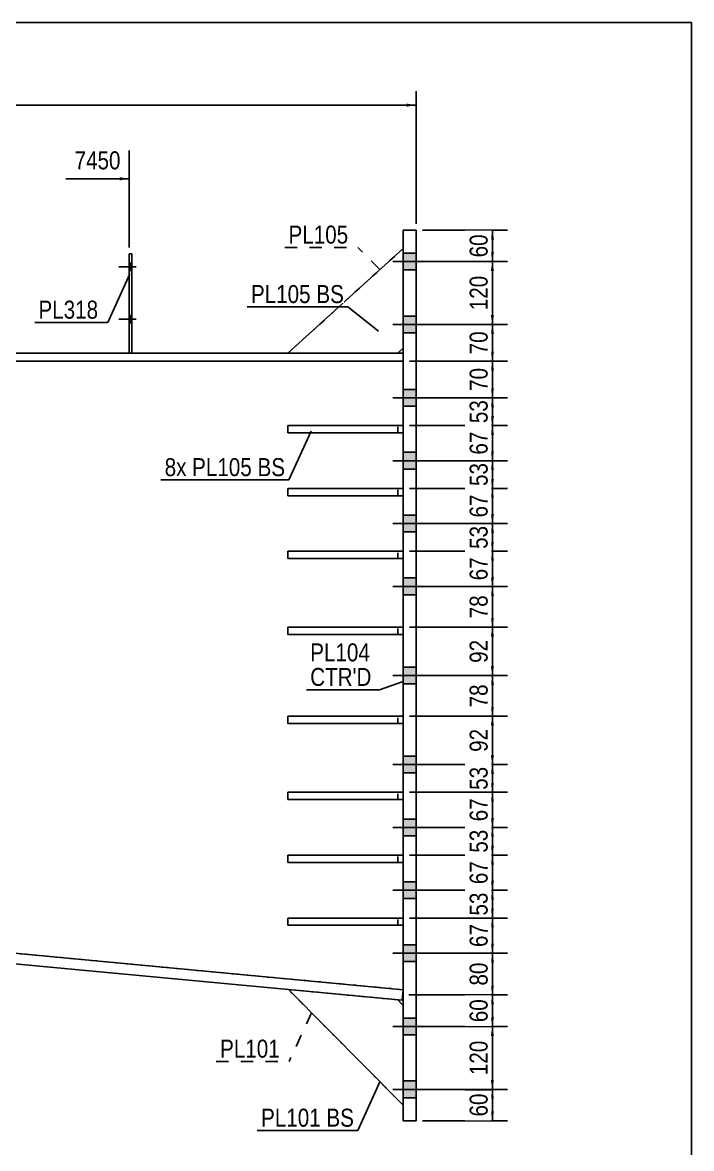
# Model space of a CAD drawing. Header units: millimetres. Extents: x -290 to 123, y -156 to 131.
# Drawn here: x 16.1 to 122.5, y -48.3 to 130.8 of the extents above; entities that cross this region are included whole.
import ezdxf

# ---------------------------------------------------------------- set-up
doc = ezdxf.new("R2010")
doc.units = ezdxf.units.MM
doc.linetypes.add('DXK_LINE_DOT1', pattern=[1.8814, 0.9407, -0.9407])
doc.linetypes.add('DXK_LINE_DOT2', pattern=[3.9198, 1.9599, -1.9599])
doc.styles.add('Arial Narrow', font='ARIALN.TTF', dxfattribs={"height": 0.2})

# ---------------------------------------------------------------- blocks, each defined once
blk = doc.blocks.new('Unknown-622979748-1210')
at = {"color": 5, "linetype": 'Continuous'}
for p, q in [((122.53, 130.82), (-287.47, 130.82)), ((122.53, -156.18), (122.53, 130.82))]:
    blk.add_line(p, q, dxfattribs=at)
blk = doc.blocks.new('Part-622979748-1729 - 1449')
at = {"color": 2, "linetype": 'Continuous'}
for p, q in [((-55.99, -6.81), (-55.84, -5.15)), ((-55.84, -5.15), (0.66, -10.46)), ((0.66, -12.14), (-55.99, -6.81)), ((0.76, -15.9), (76.64, -23.04)), ((76.48, -24.7), (0.76, -17.58)), ((76.64, -23.04), (76.48, -24.7))]:
    blk.add_line(p, q, dxfattribs=at)
blk = doc.blocks.new('Part-622979748-1527 - 1449')
at = {"color": 2, "linetype": 'Continuous'}
for p, q in [((58.3, 65.54), (58.3, 66.71)), ((76.64, 66.71), (58.3, 66.71)), ((76.64, 65.54), (58.3, 65.54))]:
    blk.add_line(p, q, dxfattribs=at)
at = {"color": 7, "linetype": 'DXK_LINE_DOT1'}
for p, q in [((75.8, 65.54), (75.8, 66.71)), ((76.64, 66.71), (76.64, 65.54))]:
    blk.add_line(p, q, dxfattribs=at)
blk = doc.blocks.new('Part-622979748-1549 - 1449')
at = {"color": 7, "linetype": 'DXK_LINE_DOT1'}
for p, q in [((76.64, 66.71), (58.3, 66.71)), ((58.3, 66.71), (58.3, 65.54)), ((58.3, 65.54), (76.64, 65.54))]:
    blk.add_line(p, q, dxfattribs=at)
blk = doc.blocks.new('Part-622979748-1854 - 1449')
at = {"color": 7, "linetype": 'DXK_LINE_DOT1'}
for p, q in [((76.64, -41.38), (58.38, -23)), ((58.38, -23), (75.81, -24.64)), ((75.81, -24.64), (76.64, -25.55)), ((76.64, -25.55), (76.64, -41.38))]:
    blk.add_line(p, q, dxfattribs=at)
blk = doc.blocks.new('Part-622979748-1483 - 1449')
at = {"color": 2, "linetype": 'Continuous'}
for p, q in [((76.64, 94.87), (58.3, 78.21)), ((75.8, 78.21), (76.64, 79.04))]:
    blk.add_line(p, q, dxfattribs=at)
at = {"color": 7, "linetype": 'DXK_LINE_DOT1'}
for p, q in [((76.64, 79.04), (76.64, 94.87)), ((58.3, 78.21), (75.8, 78.21))]:
    blk.add_line(p, q, dxfattribs=at)
blk = doc.blocks.new('Part-622979748-1505 - 1449')
at = {"color": 7, "linetype": 'DXK_LINE_DOT1'}
for p, q in [((76.64, 94.87), (58.3, 78.21)), ((75.8, 78.21), (76.64, 79.04))]:
    blk.add_line(p, q, dxfattribs=at)
blk = doc.blocks.new('Part-622979748-1554 - 1449')
at = {"color": 2, "linetype": 'Continuous'}
for p, q in [((58.3, 55.54), (58.3, 56.71)), ((76.64, 56.71), (58.3, 56.71)), ((76.64, 55.54), (58.3, 55.54))]:
    blk.add_line(p, q, dxfattribs=at)
at = {"color": 7, "linetype": 'DXK_LINE_DOT1'}
for p, q in [((75.8, 55.54), (75.8, 56.71)), ((76.64, 56.71), (76.64, 55.54))]:
    blk.add_line(p, q, dxfattribs=at)
blk = doc.blocks.new('Part-622979748-1559 - 1449')
at = {"color": 7, "linetype": 'DXK_LINE_DOT1'}
for p, q in [((76.64, 56.71), (58.3, 56.71)), ((58.3, 56.71), (58.3, 55.54)), ((58.3, 55.54), (76.64, 55.54))]:
    blk.add_line(p, q, dxfattribs=at)
blk = doc.blocks.new('Part-622979748-1564 - 1449')
at = {"color": 2, "linetype": 'Continuous'}
for p, q in [((58.3, 45.54), (58.3, 46.71)), ((76.64, 46.71), (58.3, 46.71)), ((76.64, 45.54), (58.3, 45.54))]:
    blk.add_line(p, q, dxfattribs=at)
at = {"color": 7, "linetype": 'DXK_LINE_DOT1'}
for p, q in [((75.8, 45.54), (75.8, 46.71)), ((76.64, 46.71), (76.64, 45.54))]:
    blk.add_line(p, q, dxfattribs=at)
blk = doc.blocks.new('Part-622979748-1569 - 1449')
at = {"color": 7, "linetype": 'DXK_LINE_DOT1'}
for p, q in [((76.64, 46.71), (58.3, 46.71)), ((58.3, 46.71), (58.3, 45.54)), ((58.3, 45.54), (76.64, 45.54))]:
    blk.add_line(p, q, dxfattribs=at)
blk = doc.blocks.new('Part-622979748-1965 - 1449')
at = {"color": 2, "linetype": 'Continuous'}
blk.add_line((-30.84, 76.96), (-30.84, -7.5), dxfattribs=at)
at = {"color": 7, "linetype": 'DXK_LINE_DOT1'}
for p, q in [((-30.84, 76.96), (0.66, 76.96)), ((0.76, 76.96), (76.64, 76.96)), ((76.64, 76.96), (76.64, 66.71)), ((76.64, 65.54), (76.64, 56.71)), ((76.64, 55.54), (76.64, 46.71)), ((76.64, 45.54), (76.64, 34.62)), ((76.64, 33.46), (76.64, 20.46)), ((76.64, 19.29), (76.64, 8.37)), ((76.64, 7.21), (76.64, -1.63)), ((76.64, -2.79), (76.64, -11.63)), ((-30.84, -7.5), (0.66, -10.46)), ((76.64, -12.79), (76.64, -23.04)), ((0.76, -15.9), (76.64, -23.04))]:
    blk.add_line(p, q, dxfattribs=at)
blk = doc.blocks.new('Part-622979748-1574 - 1449')
at = {"color": 2, "linetype": 'Continuous'}
for p, q in [((58.3, 33.46), (58.3, 34.62)), ((76.64, 34.62), (58.3, 34.62)), ((76.64, 33.46), (58.3, 33.46))]:
    blk.add_line(p, q, dxfattribs=at)
at = {"color": 7, "linetype": 'DXK_LINE_DOT1'}
for p, q in [((75.8, 33.46), (75.8, 34.62)), ((76.64, 34.62), (76.64, 33.46))]:
    blk.add_line(p, q, dxfattribs=at)
blk = doc.blocks.new('Part-622979748-1579 - 1449')
at = {"color": 7, "linetype": 'DXK_LINE_DOT1'}
for p, q in [((76.64, 34.62), (58.3, 34.62)), ((58.3, 34.62), (58.3, 33.46)), ((58.3, 33.46), (76.64, 33.46))]:
    blk.add_line(p, q, dxfattribs=at)
blk = doc.blocks.new('Part-622979748-1584 - 1449')
at = {"color": 2, "linetype": 'Continuous'}
for p, q in [((58.3, 19.29), (58.3, 20.46)), ((76.64, 20.46), (58.3, 20.46)), ((76.64, 19.29), (58.3, 19.29))]:
    blk.add_line(p, q, dxfattribs=at)
at = {"color": 7, "linetype": 'DXK_LINE_DOT1'}
for p, q in [((75.8, 19.29), (75.8, 20.46)), ((76.64, 20.46), (76.64, 19.29))]:
    blk.add_line(p, q, dxfattribs=at)
blk = doc.blocks.new('Part-622979748-1589 - 1449')
at = {"color": 7, "linetype": 'DXK_LINE_DOT1'}
for p, q in [((76.64, 20.46), (58.3, 20.46)), ((58.3, 20.46), (58.3, 19.29)), ((58.3, 19.29), (76.64, 19.29))]:
    blk.add_line(p, q, dxfattribs=at)
blk = doc.blocks.new('Part-622979748-1594 - 1449')
at = {"color": 2, "linetype": 'Continuous'}
for p, q in [((58.3, 7.21), (58.3, 8.37)), ((76.64, 8.37), (58.3, 8.37)), ((76.64, 7.21), (58.3, 7.21))]:
    blk.add_line(p, q, dxfattribs=at)
at = {"color": 7, "linetype": 'DXK_LINE_DOT1'}
for p, q in [((75.8, 7.21), (75.8, 8.37)), ((76.64, 8.37), (76.64, 7.21))]:
    blk.add_line(p, q, dxfattribs=at)
blk = doc.blocks.new('Part-622979748-1599 - 1449')
at = {"color": 7, "linetype": 'DXK_LINE_DOT1'}
for p, q in [((76.64, 8.37), (58.3, 8.37)), ((58.3, 8.37), (58.3, 7.21)), ((58.3, 7.21), (76.64, 7.21))]:
    blk.add_line(p, q, dxfattribs=at)
blk = doc.blocks.new('Part-622979748-1604 - 1449')
at = {"color": 2, "linetype": 'Continuous'}
for p, q in [((58.3, -2.79), (58.3, -1.63)), ((76.64, -1.63), (58.3, -1.63)), ((76.64, -2.79), (58.3, -2.79))]:
    blk.add_line(p, q, dxfattribs=at)
at = {"color": 7, "linetype": 'DXK_LINE_DOT1'}
for p, q in [((75.8, -2.79), (75.8, -1.63)), ((76.64, -2.79), (76.64, -1.63))]:
    blk.add_line(p, q, dxfattribs=at)
blk = doc.blocks.new('Part-622979748-1609 - 1449')
at = {"color": 7, "linetype": 'DXK_LINE_DOT1'}
for p, q in [((76.64, -1.63), (58.3, -1.63)), ((58.3, -1.63), (58.3, -2.79)), ((58.3, -2.79), (76.64, -2.79))]:
    blk.add_line(p, q, dxfattribs=at)
blk = doc.blocks.new('Part-622979748-1619 - 1449')
at = {"color": 7, "linetype": 'DXK_LINE_DOT1'}
for p, q in [((76.64, -11.63), (58.3, -11.63)), ((58.3, -11.63), (58.3, -12.79)), ((75.8, -12.79), (75.8, -11.63)), ((76.64, -12.79), (76.64, -11.63)), ((58.3, -12.79), (76.64, -12.79))]:
    blk.add_line(p, q, dxfattribs=at)
blk = doc.blocks.new('Part-622979748-1624 - 1449')
at = {"color": 2, "linetype": 'Continuous'}
for p, q in [((58.3, -12.79), (58.3, -11.63)), ((76.64, -11.63), (58.3, -11.63)), ((76.64, -12.79), (58.3, -12.79))]:
    blk.add_line(p, q, dxfattribs=at)
blk = doc.blocks.new('Bolt-622979748-1626 - 1449')
at = {"linetype": 'Continuous'}
for points in [[(33.47, 91.37), (33.47, 92.54), (33.05, 92.54), (33.05, 91.37)], [(33.47, 91.37), (33.47, 92.54), (33.05, 92.54), (33.05, 91.37)], [(33.47, 83.04), (33.47, 84.21), (33.05, 84.21), (33.05, 83.04)], [(33.47, 83.04), (33.47, 84.21), (33.05, 84.21), (33.05, 83.04)]]:
    blk.add_hatch(color=3, dxfattribs=at).paths.add_polyline_path(points)
at = {"color": 3, "linetype": 'Continuous'}
for p, q in [((34.14, 91.96), (31.39, 91.96)), ((34.14, 91.96), (31.39, 91.96)), ((33.47, 92.54), (33.05, 92.54)), ((33.47, 92.54), (33.05, 92.54)), ((33.47, 91.37), (33.05, 91.37)), ((33.47, 91.37), (33.05, 91.37)), ((33.47, 84.21), (33.05, 84.21)), ((33.47, 84.21), (33.05, 84.21)), ((34.14, 83.62), (31.39, 83.62)), ((34.14, 83.62), (31.39, 83.62)), ((33.47, 83.04), (33.05, 83.04)), ((33.47, 83.04), (33.05, 83.04))]:
    blk.add_line(p, q, dxfattribs=at)
blk = doc.blocks.new('Part-622979748-1670 - 1449')
at = {"color": 2, "linetype": 'Continuous'}
for p, q in [((-55.84, 78.21), (-55.84, 76.96)), ((0.66, 78.21), (-55.84, 78.21)), ((76.64, 78.21), (0.76, 78.21)), ((-55.84, 76.96), (0.66, 76.96)), ((0.76, 76.96), (76.64, 76.96))]:
    blk.add_line(p, q, dxfattribs=at)
at = {"color": 7, "linetype": 'DXK_LINE_DOT1'}
blk.add_line((76.64, 76.96), (76.64, 78.21), dxfattribs=at)
blk = doc.blocks.new('Part-622979748-1685 - 1449')
at = {"color": 2, "linetype": 'Continuous'}
for p, q in [((33.47, 94.04), (33.05, 94.04)), ((33.05, 94.04), (33.05, 78.21)), ((33.47, 78.21), (33.47, 94.04))]:
    blk.add_line(p, q, dxfattribs=at)
at = {"color": 7, "linetype": 'DXK_LINE_DOT1'}
blk.add_line((33.05, 78.21), (33.47, 78.21), dxfattribs=at)
blk = doc.blocks.new('Bolt-622979748-1691 - 1449')
at = {"linetype": 'Continuous'}
for points in [[(76.64, 94.12), (76.64, 91.46), (78.72, 91.46), (78.72, 94.12)], [(76.64, 94.12), (76.64, 91.46), (78.72, 91.46), (78.72, 94.12)], [(76.64, 94.12), (76.64, 91.46), (78.72, 91.46), (78.72, 94.12)], [(76.64, 94.12), (76.64, 91.46), (78.72, 91.46), (78.72, 94.12)], [(76.64, 84.12), (76.64, 81.46), (78.72, 81.46), (78.72, 84.12)], [(76.64, 84.12), (76.64, 81.46), (78.72, 81.46), (78.72, 84.12)], [(76.64, 84.12), (76.64, 81.46), (78.72, 81.46), (78.72, 84.12)], [(76.64, 84.12), (76.64, 81.46), (78.72, 81.46), (78.72, 84.12)], [(76.64, 72.46), (76.64, 69.79), (78.72, 69.79), (78.72, 72.46)], [(76.64, 72.46), (76.64, 69.79), (78.72, 69.79), (78.72, 72.46)], [(76.64, 72.46), (76.64, 69.79), (78.72, 69.79), (78.72, 72.46)], [(76.64, 72.46), (76.64, 69.79), (78.72, 69.79), (78.72, 72.46)], [(76.64, 62.46), (76.64, 59.79), (78.72, 59.79), (78.72, 62.46)], [(76.64, 62.46), (76.64, 59.79), (78.72, 59.79), (78.72, 62.46)], [(76.64, 62.46), (76.64, 59.79), (78.72, 59.79), (78.72, 62.46)], [(76.64, 62.46), (76.64, 59.79), (78.72, 59.79), (78.72, 62.46)], [(76.64, 52.46), (76.64, 49.79), (78.72, 49.79), (78.72, 52.46)], [(76.64, 52.46), (76.64, 49.79), (78.72, 49.79), (78.72, 52.46)], [(76.64, 52.46), (76.64, 49.79), (78.72, 49.79), (78.72, 52.46)], [(76.64, 52.46), (76.64, 49.79), (78.72, 49.79), (78.72, 52.46)], [(76.64, 42.46), (76.64, 39.79), (78.72, 39.79), (78.72, 42.46)], [(76.64, 42.46), (76.64, 39.79), (78.72, 39.79), (78.72, 42.46)], [(76.64, 42.46), (76.64, 39.79), (78.72, 39.79), (78.72, 42.46)], [(76.64, 42.46), (76.64, 39.79), (78.72, 39.79), (78.72, 42.46)], [(76.64, 28.29), (76.64, 25.62), (78.72, 25.62), (78.72, 28.29)], [(76.64, 28.29), (76.64, 25.62), (78.72, 25.62), (78.72, 28.29)], [(76.64, 28.29), (76.64, 25.62), (78.72, 25.62), (78.72, 28.29)], [(76.64, 28.29), (76.64, 25.62), (78.72, 25.62), (78.72, 28.29)], [(76.64, 14.12), (76.64, 11.46), (78.72, 11.46), (78.72, 14.12)], [(76.64, 14.12), (76.64, 11.46), (78.72, 11.46), (78.72, 14.12)], [(76.64, 14.12), (76.64, 11.46), (78.72, 11.46), (78.72, 14.12)], [(76.64, 14.12), (76.64, 11.46), (78.72, 11.46), (78.72, 14.12)], [(76.64, 4.12), (76.64, 1.46), (78.72, 1.46), (78.72, 4.12)], [(76.64, 4.12), (76.64, 1.46), (78.72, 1.46), (78.72, 4.12)], [(76.64, 4.12), (76.64, 1.46), (78.72, 1.46), (78.72, 4.12)], [(76.64, 4.12), (76.64, 1.46), (78.72, 1.46), (78.72, 4.12)], [(76.64, -5.88), (76.64, -8.54), (78.72, -8.54), (78.72, -5.88)], [(76.64, -5.88), (76.64, -8.54), (78.72, -8.54), (78.72, -5.88)], [(76.64, -5.88), (76.64, -8.54), (78.72, -8.54), (78.72, -5.88)], [(76.64, -5.88), (76.64, -8.54), (78.72, -8.54), (78.72, -5.88)], [(76.64, -15.88), (76.64, -18.54), (78.72, -18.54), (78.72, -15.88)], [(76.64, -15.88), (76.64, -18.54), (78.72, -18.54), (78.72, -15.88)], [(76.64, -15.88), (76.64, -18.54), (78.72, -18.54), (78.72, -15.88)], [(76.64, -15.88), (76.64, -18.54), (78.72, -18.54), (78.72, -15.88)], [(76.64, -27.54), (76.64, -30.21), (78.72, -30.21), (78.72, -27.54)], [(76.64, -27.54), (76.64, -30.21), (78.72, -30.21), (78.72, -27.54)], [(76.64, -27.54), (76.64, -30.21), (78.72, -30.21), (78.72, -27.54)], [(76.64, -27.54), (76.64, -30.21), (78.72, -30.21), (78.72, -27.54)], [(76.64, -37.54), (76.64, -40.21), (78.72, -40.21), (78.72, -37.54)], [(76.64, -37.54), (76.64, -40.21), (78.72, -40.21), (78.72, -37.54)], [(76.64, -37.54), (76.64, -40.21), (78.72, -40.21), (78.72, -37.54)], [(76.64, -37.54), (76.64, -40.21), (78.72, -40.21), (78.72, -37.54)]]:
    blk.add_hatch(color=3, dxfattribs=at).paths.add_polyline_path(points)
at = {"color": 3, "linetype": 'Continuous'}
for p, q in [((76.64, 94.12), (78.72, 94.12)), ((76.64, 94.12), (78.72, 94.12)), ((76.64, 94.12), (78.72, 94.12)), ((76.64, 94.12), (78.72, 94.12)), ((74.99, 92.79), (84.97, 92.79)), ((74.99, 92.79), (84.97, 92.79)), ((74.99, 92.79), (84.97, 92.79)), ((74.99, 92.79), (84.97, 92.79)), ((76.64, 91.46), (78.72, 91.46)), ((76.64, 91.46), (78.72, 91.46)), ((76.64, 91.46), (78.72, 91.46)), ((76.64, 91.46), (78.72, 91.46)), ((74.99, 82.79), (84.97, 82.79)), ((74.99, 82.79), (84.97, 82.79)), ((74.99, 82.79), (84.97, 82.79)), ((74.99, 82.79), (84.97, 82.79)), ((76.64, 84.12), (78.72, 84.12)), ((76.64, 84.12), (78.72, 84.12)), ((76.64, 84.12), (78.72, 84.12)), ((76.64, 84.12), (78.72, 84.12)), ((76.64, 81.46), (78.72, 81.46)), ((76.64, 81.46), (78.72, 81.46)), ((76.64, 81.46), (78.72, 81.46)), ((76.64, 81.46), (78.72, 81.46)), ((76.64, 72.46), (78.72, 72.46)), ((76.64, 72.46), (78.72, 72.46)), ((76.64, 72.46), (78.72, 72.46)), ((76.64, 72.46), (78.72, 72.46)), ((74.99, 71.12), (84.97, 71.12)), ((74.99, 71.12), (84.97, 71.12)), ((74.99, 71.12), (84.97, 71.12)), ((74.99, 71.12), (84.97, 71.12)), ((76.64, 69.79), (78.72, 69.79)), ((76.64, 69.79), (78.72, 69.79)), ((76.64, 69.79), (78.72, 69.79)), ((76.64, 69.79), (78.72, 69.79)), ((74.99, 61.12), (84.97, 61.12)), ((74.99, 61.12), (84.97, 61.12)), ((74.99, 61.12), (84.97, 61.12)), ((74.99, 61.12), (84.97, 61.12)), ((76.64, 62.46), (78.72, 62.46)), ((76.64, 62.46), (78.72, 62.46)), ((76.64, 62.46), (78.72, 62.46)), ((76.64, 62.46), (78.72, 62.46)), ((76.64, 59.79), (78.72, 59.79)), ((76.64, 59.79), (78.72, 59.79)), ((76.64, 59.79), (78.72, 59.79)), ((76.64, 59.79), (78.72, 59.79)), ((76.64, 52.46), (78.72, 52.46)), ((76.64, 52.46), (78.72, 52.46)), ((76.64, 52.46), (78.72, 52.46)), ((76.64, 52.46), (78.72, 52.46)), ((74.99, 51.12), (84.97, 51.12)), ((74.99, 51.12), (84.97, 51.12)), ((74.99, 51.12), (84.97, 51.12)), ((74.99, 51.12), (84.97, 51.12)), ((76.64, 49.79), (78.72, 49.79)), ((76.64, 49.79), (78.72, 49.79)), ((76.64, 49.79), (78.72, 49.79)), ((76.64, 49.79), (78.72, 49.79)), ((76.64, 42.46), (78.72, 42.46)), ((76.64, 42.46), (78.72, 42.46)), ((76.64, 42.46), (78.72, 42.46)), ((76.64, 42.46), (78.72, 42.46)), ((74.99, 41.12), (84.97, 41.12)), ((74.99, 41.12), (84.97, 41.12)), ((74.99, 41.12), (84.97, 41.12)), ((74.99, 41.12), (84.97, 41.12)), ((76.64, 39.79), (78.72, 39.79)), ((76.64, 39.79), (78.72, 39.79)), ((76.64, 39.79), (78.72, 39.79)), ((76.64, 39.79), (78.72, 39.79)), ((74.99, 26.96), (84.97, 26.96)), ((74.99, 26.96), (84.97, 26.96)), ((74.99, 26.96), (84.97, 26.96)), ((74.99, 26.96), (84.97, 26.96)), ((76.64, 28.29), (78.72, 28.29)), ((76.64, 28.29), (78.72, 28.29)), ((76.64, 28.29), (78.72, 28.29)), ((76.64, 28.29), (78.72, 28.29)), ((76.64, 25.62), (78.72, 25.62)), ((76.64, 25.62), (78.72, 25.62)), ((76.64, 25.62), (78.72, 25.62)), ((76.64, 25.62), (78.72, 25.62)), ((74.99, 12.79), (84.97, 12.79)), ((74.99, 12.79), (84.97, 12.79)), ((74.99, 12.79), (84.97, 12.79)), ((74.99, 12.79), (84.97, 12.79)), ((76.64, 14.12), (78.72, 14.12)), ((76.64, 14.12), (78.72, 14.12)), ((76.64, 14.12), (78.72, 14.12)), ((76.64, 14.12), (78.72, 14.12)), ((76.64, 11.46), (78.72, 11.46)), ((76.64, 11.46), (78.72, 11.46)), ((76.64, 11.46), (78.72, 11.46)), ((76.64, 11.46), (78.72, 11.46)), ((76.64, 4.12), (78.72, 4.12)), ((76.64, 4.12), (78.72, 4.12)), ((76.64, 4.12), (78.72, 4.12)), ((76.64, 4.12), (78.72, 4.12)), ((74.99, 2.79), (84.97, 2.79)), ((74.99, 2.79), (84.97, 2.79)), ((74.99, 2.79), (84.97, 2.79)), ((74.99, 2.79), (84.97, 2.79)), ((76.64, 1.46), (78.72, 1.46)), ((76.64, 1.46), (78.72, 1.46)), ((76.64, 1.46), (78.72, 1.46)), ((76.64, 1.46), (78.72, 1.46)), ((76.64, -5.88), (78.72, -5.88)), ((76.64, -5.88), (78.72, -5.88)), ((76.64, -5.88), (78.72, -5.88)), ((76.64, -5.88), (78.72, -5.88)), ((74.99, -7.21), (84.97, -7.21)), ((74.99, -7.21), (84.97, -7.21)), ((74.99, -7.21), (84.97, -7.21)), ((74.99, -7.21), (84.97, -7.21)), ((76.64, -8.54), (78.72, -8.54)), ((76.64, -8.54), (78.72, -8.54)), ((76.64, -8.54), (78.72, -8.54)), ((76.64, -8.54), (78.72, -8.54)), ((76.64, -15.88), (78.72, -15.88)), ((76.64, -15.88), (78.72, -15.88)), ((76.64, -15.88), (78.72, -15.88)), ((76.64, -15.88), (78.72, -15.88)), ((74.99, -17.21), (84.97, -17.21)), ((74.99, -17.21), (84.97, -17.21)), ((74.99, -17.21), (84.97, -17.21)), ((74.99, -17.21), (84.97, -17.21)), ((76.64, -18.54), (78.72, -18.54)), ((76.64, -18.54), (78.72, -18.54)), ((76.64, -18.54), (78.72, -18.54)), ((76.64, -18.54), (78.72, -18.54)), ((76.64, -27.54), (78.72, -27.54)), ((76.64, -27.54), (78.72, -27.54)), ((76.64, -27.54), (78.72, -27.54)), ((76.64, -27.54), (78.72, -27.54)), ((74.99, -28.88), (84.97, -28.88)), ((74.99, -28.88), (84.97, -28.88)), ((74.99, -28.88), (84.97, -28.88)), ((74.99, -28.88), (84.97, -28.88)), ((76.64, -30.21), (78.72, -30.21)), ((76.64, -30.21), (78.72, -30.21)), ((76.64, -30.21), (78.72, -30.21)), ((76.64, -30.21), (78.72, -30.21)), ((76.64, -37.54), (78.72, -37.54)), ((76.64, -37.54), (78.72, -37.54)), ((76.64, -37.54), (78.72, -37.54)), ((76.64, -37.54), (78.72, -37.54)), ((74.99, -38.88), (84.97, -38.88)), ((74.99, -38.88), (84.97, -38.88)), ((74.99, -38.88), (84.97, -38.88)), ((74.99, -38.88), (84.97, -38.88)), ((76.64, -40.21), (78.72, -40.21)), ((76.64, -40.21), (78.72, -40.21)), ((76.64, -40.21), (78.72, -40.21)), ((76.64, -40.21), (78.72, -40.21))]:
    blk.add_line(p, q, dxfattribs=at)
blk = doc.blocks.new('Part-622979748-1832 - 1449')
at = {"color": 2, "linetype": 'Continuous'}
for p, q in [((76.64, 97.79), (78.72, 97.79)), ((76.64, -43.88), (76.64, 97.79)), ((78.72, 97.79), (78.72, -43.88)), ((78.72, -43.88), (76.64, -43.88))]:
    blk.add_line(p, q, dxfattribs=at)
blk = doc.blocks.new('Part-622979748-2009 - 1449')
at = {"color": 2, "linetype": 'Continuous'}
for p, q in [((76.64, -41.38), (58.38, -23)), ((75.81, -24.64), (76.64, -25.55))]:
    blk.add_line(p, q, dxfattribs=at)
blk = doc.blocks.new('StraightDimension-622979748-2163 - 1449')
at = {"linetype": 'Continuous'}
for points in [[(90.59, -40.38), (90.84, -38.88), (91.09, -40.38)], [(91.09, -42.38), (90.84, -43.88), (90.59, -42.38)]]:
    blk.add_hatch(color=7, dxfattribs=at).paths.add_polyline_path(points)
at = {"color": 7, "linetype": 'Continuous'}
for p, q in [((79.72, -38.88), (93.24, -38.88)), ((90.84, -43.88), (90.84, -38.88)), ((79.72, -43.88), (93.24, -43.88))]:
    blk.add_line(p, q, dxfattribs=at)
at = {"color": 0}
blk.add_wipeout([(90.69, -38.95), (86.49, -38.95), (86.49, -43.8), (90.69, -43.8)], dxfattribs=at)
at = {"color": 3, "style": 'Arial Narrow'}
blk.add_text('60', height=2.863, rotation=90.0002, dxfattribs=at).set_placement((90.09, -43.2))
blk = doc.blocks.new('StraightDimension-622979748-2287 - 1449')
at = {"linetype": 'Continuous'}
for points in [[(90.59, 18.96), (90.84, 20.46), (91.09, 18.96)], [(91.09, 14.29), (90.84, 12.79), (90.59, 14.29)]]:
    blk.add_hatch(color=7, dxfattribs=at).paths.add_polyline_path(points)
at = {"color": 7, "linetype": 'Continuous'}
for p, q in [((77.64, 20.46), (93.24, 20.46)), ((90.84, 12.79), (90.84, 20.46)), ((77.64, 12.79), (93.24, 12.79))]:
    blk.add_line(p, q, dxfattribs=at)
at = {"color": 0}
blk.add_wipeout([(90.69, 19.05), (86.49, 19.05), (86.49, 14.2), (90.69, 14.2)], dxfattribs=at)
at = {"color": 3, "style": 'Arial Narrow'}
blk.add_text('92', height=2.863, rotation=90.0002, dxfattribs=at).set_placement((90.09, 14.8))
blk = doc.blocks.new('StraightDimension-622979748-2323 - 1449')
at = {"linetype": 'Continuous'}
for points in [[(90.59, -3.13), (90.84, -1.63), (91.09, -3.13)], [(91.09, -5.71), (90.84, -7.21), (90.59, -5.71)]]:
    blk.add_hatch(color=7, dxfattribs=at).paths.add_polyline_path(points)
at = {"color": 7, "linetype": 'Continuous'}
for p, q in [((77.64, -1.63), (93.24, -1.63)), ((90.84, -7.21), (90.84, -1.63)), ((77.64, -7.21), (93.24, -7.21))]:
    blk.add_line(p, q, dxfattribs=at)
at = {"color": 0}
blk.add_wipeout([(90.69, -1.99), (86.49, -1.99), (86.49, -6.85), (90.69, -6.85)], dxfattribs=at)
at = {"color": 3, "style": 'Arial Narrow'}
blk.add_text('67', height=2.863, rotation=90.0002, dxfattribs=at).set_placement((90.09, -6.24))
blk = doc.blocks.new('StraightDimension-622979748-2125 - 1449')
at = {"linetype": 'Continuous'}
blk.add_hatch(color=7, dxfattribs=at).paths.add_polyline_path([(77.22, 117.92), (78.72, 117.67), (77.22, 117.42)])
at = {"color": 7, "linetype": 'Continuous'}
for p, q in [((78.72, 98.79), (78.72, 119.92)), ((-251.25, 117.67), (78.72, 117.67))]:
    blk.add_line(p, q, dxfattribs=at)
blk = doc.blocks.new('StraightDimension-622979748-2134 - 1449')
at = {"linetype": 'Continuous'}
for points in [[(90.59, 96.29), (90.84, 97.79), (91.09, 96.29)], [(91.09, 94.29), (90.84, 92.79), (90.59, 94.29)]]:
    blk.add_hatch(color=7, dxfattribs=at).paths.add_polyline_path(points)
at = {"color": 7, "linetype": 'Continuous'}
for p, q in [((79.72, 97.79), (93.24, 97.79)), ((90.84, 92.79), (90.84, 97.79)), ((77.64, 92.79), (93.24, 92.79))]:
    blk.add_line(p, q, dxfattribs=at)
at = {"color": 0}
blk.add_wipeout([(90.69, 97.72), (86.49, 97.72), (86.49, 92.86), (90.69, 92.86)], dxfattribs=at)
at = {"color": 3, "style": 'Arial Narrow'}
blk.add_text('60', height=2.863, rotation=90.0002, dxfattribs=at).set_placement((90.09, 93.46))
blk = doc.blocks.new('StraightDimension-622979748-2147 - 1449')
at = {"linetype": 'Continuous'}
for points in [[(90.59, 91.29), (90.84, 92.79), (91.09, 91.29)], [(91.09, 84.28), (90.84, 82.78), (90.59, 84.28)]]:
    blk.add_hatch(color=7, dxfattribs=at).paths.add_polyline_path(points)
at = {"color": 7, "linetype": 'Continuous'}
for p, q in [((77.64, 92.79), (93.24, 92.79)), ((90.84, 82.78), (90.84, 92.79)), ((77.64, 82.78), (93.24, 82.78))]:
    blk.add_line(p, q, dxfattribs=at)
at = {"color": 0}
blk.add_wipeout([(90.69, 91.13), (86.49, 91.13), (86.49, 84.45), (90.69, 84.45)], dxfattribs=at)
at = {"color": 3, "style": 'Arial Narrow'}
blk.add_text('120', height=2.863, rotation=90.0002, dxfattribs=at).set_placement((90.09, 85.05))
blk = doc.blocks.new('StraightDimension-622979748-2169 - 1449')
at = {"linetype": 'Continuous'}
for points in [[(90.59, -30.38), (90.84, -28.88), (91.09, -30.38)], [(91.09, -37.38), (90.84, -38.88), (90.59, -37.38)]]:
    blk.add_hatch(color=7, dxfattribs=at).paths.add_polyline_path(points)
at = {"color": 7, "linetype": 'Continuous'}
for p, q in [((77.64, -28.88), (93.24, -28.88)), ((90.84, -38.88), (90.84, -28.88)), ((79.72, -38.88), (93.24, -38.88))]:
    blk.add_line(p, q, dxfattribs=at)
at = {"color": 0}
blk.add_wipeout([(90.69, -30.54), (86.49, -30.54), (86.49, -37.22), (90.69, -37.22)], dxfattribs=at)
at = {"color": 3, "style": 'Arial Narrow'}
blk.add_text('120', height=2.863, rotation=90.0002, dxfattribs=at).set_placement((90.09, -36.62))
blk = doc.blocks.new('StraightDimension-622979748-2178 - 1449')
at = {"linetype": 'Continuous'}
for points in [[(90.59, 45.21), (90.84, 46.71), (91.09, 45.21)], [(91.09, 42.62), (90.84, 41.12), (90.59, 42.62)]]:
    blk.add_hatch(color=7, dxfattribs=at).paths.add_polyline_path(points)
at = {"color": 7, "linetype": 'Continuous'}
for p, q in [((77.64, 46.71), (93.24, 46.71)), ((90.84, 41.12), (90.84, 46.71)), ((77.64, 41.12), (93.24, 41.12))]:
    blk.add_line(p, q, dxfattribs=at)
at = {"color": 0}
blk.add_wipeout([(90.69, 46.34), (86.49, 46.34), (86.49, 41.49), (90.69, 41.49)], dxfattribs=at)
at = {"color": 3, "style": 'Arial Narrow'}
blk.add_text('67', height=2.863, rotation=90.0002, dxfattribs=at).set_placement((90.09, 42.09))
blk = doc.blocks.new('StraightDimension-622979748-2188 - 1449')
at = {"linetype": 'Continuous'}
for points in [[(90.59, 49.62), (90.84, 51.12), (91.09, 49.62)], [(91.09, 48.21), (90.84, 46.71), (90.59, 48.21)]]:
    blk.add_hatch(color=7, dxfattribs=at).paths.add_polyline_path(points)
at = {"color": 7, "linetype": 'Continuous'}
for p, q in [((77.64, 51.12), (93.24, 51.12)), ((90.84, 46.71), (90.84, 51.12)), ((77.64, 46.71), (93.24, 46.71))]:
    blk.add_line(p, q, dxfattribs=at)
at = {"color": 0}
blk.add_wipeout([(90.69, 51.34), (86.49, 51.34), (86.49, 46.49), (90.69, 46.49)], dxfattribs=at)
at = {"color": 3, "style": 'Arial Narrow'}
blk.add_text('53', height=2.863, rotation=90.0002, dxfattribs=at).set_placement((90.09, 47.09))
blk = doc.blocks.new('StraightDimension-622979748-2197 - 1449')
at = {"linetype": 'Continuous'}
for points in [[(90.59, 55.21), (90.84, 56.71), (91.09, 55.21)], [(91.09, 52.62), (90.84, 51.12), (90.59, 52.62)]]:
    blk.add_hatch(color=7, dxfattribs=at).paths.add_polyline_path(points)
at = {"color": 7, "linetype": 'Continuous'}
for p, q in [((77.64, 56.71), (93.24, 56.71)), ((90.84, 51.12), (90.84, 56.71)), ((77.64, 51.12), (93.24, 51.12))]:
    blk.add_line(p, q, dxfattribs=at)
at = {"color": 0}
blk.add_wipeout([(90.69, 56.34), (86.49, 56.34), (86.49, 51.49), (90.69, 51.49)], dxfattribs=at)
at = {"color": 3, "style": 'Arial Narrow'}
blk.add_text('67', height=2.863, rotation=90.0002, dxfattribs=at).set_placement((90.09, 52.09))
blk = doc.blocks.new('StraightDimension-622979748-2206 - 1449')
at = {"linetype": 'Continuous'}
for points in [[(90.59, 59.62), (90.84, 61.12), (91.09, 59.62)], [(91.09, 58.21), (90.84, 56.71), (90.59, 58.21)]]:
    blk.add_hatch(color=7, dxfattribs=at).paths.add_polyline_path(points)
at = {"color": 7, "linetype": 'Continuous'}
for p, q in [((77.64, 61.12), (93.24, 61.12)), ((90.84, 56.71), (90.84, 61.12)), ((77.64, 56.71), (93.24, 56.71))]:
    blk.add_line(p, q, dxfattribs=at)
at = {"color": 0}
blk.add_wipeout([(90.69, 61.34), (86.49, 61.34), (86.49, 56.49), (90.69, 56.49)], dxfattribs=at)
at = {"color": 3, "style": 'Arial Narrow'}
blk.add_text('53', height=2.863, rotation=90.0002, dxfattribs=at).set_placement((90.09, 57.09))
blk = doc.blocks.new('StraightDimension-622979748-2215 - 1449')
at = {"linetype": 'Continuous'}
for points in [[(90.59, 65.21), (90.84, 66.71), (91.09, 65.21)], [(91.09, 62.62), (90.84, 61.12), (90.59, 62.62)]]:
    blk.add_hatch(color=7, dxfattribs=at).paths.add_polyline_path(points)
at = {"color": 7, "linetype": 'Continuous'}
for p, q in [((77.64, 66.71), (93.24, 66.71)), ((90.84, 61.12), (90.84, 66.71)), ((77.64, 61.12), (93.24, 61.12))]:
    blk.add_line(p, q, dxfattribs=at)
at = {"color": 0}
blk.add_wipeout([(90.69, 66.34), (86.49, 66.34), (86.49, 61.49), (90.69, 61.49)], dxfattribs=at)
at = {"color": 3, "style": 'Arial Narrow'}
blk.add_text('67', height=2.863, rotation=90.0002, dxfattribs=at).set_placement((90.09, 62.09))
blk = doc.blocks.new('StraightDimension-622979748-2224 - 1449')
at = {"linetype": 'Continuous'}
for points in [[(90.59, 69.63), (90.84, 71.13), (91.09, 69.63)], [(91.09, 68.21), (90.84, 66.71), (90.59, 68.21)]]:
    blk.add_hatch(color=7, dxfattribs=at).paths.add_polyline_path(points)
at = {"color": 7, "linetype": 'Continuous'}
for p, q in [((77.64, 71.13), (93.24, 71.13)), ((90.84, 66.71), (90.84, 71.13)), ((77.64, 66.71), (93.24, 66.71))]:
    blk.add_line(p, q, dxfattribs=at)
at = {"color": 0}
blk.add_wipeout([(90.69, 71.35), (86.49, 71.35), (86.49, 66.49), (90.69, 66.49)], dxfattribs=at)
at = {"color": 3, "style": 'Arial Narrow'}
blk.add_text('53', height=2.863, rotation=90.0002, dxfattribs=at).set_placement((90.09, 67.09))
blk = doc.blocks.new('StraightDimension-622979748-2236 - 1449')
at = {"linetype": 'Continuous'}
for points in [[(90.59, 75.46), (90.84, 76.96), (91.09, 75.46)], [(91.09, 72.63), (90.84, 71.13), (90.59, 72.63)]]:
    blk.add_hatch(color=7, dxfattribs=at).paths.add_polyline_path(points)
at = {"color": 7, "linetype": 'Continuous'}
for p, q in [((77.64, 76.96), (93.24, 76.96)), ((90.84, 71.13), (90.84, 76.96)), ((77.64, 71.13), (93.24, 71.13))]:
    blk.add_line(p, q, dxfattribs=at)
at = {"color": 0}
blk.add_wipeout([(90.69, 76.47), (86.49, 76.47), (86.49, 71.62), (90.69, 71.62)], dxfattribs=at)
at = {"color": 3, "style": 'Arial Narrow'}
blk.add_text('70', height=2.863, rotation=90.0002, dxfattribs=at).set_placement((90.09, 72.22))
blk = doc.blocks.new('StraightDimension-622979748-2243 - 1449')
at = {"linetype": 'Continuous'}
for points in [[(90.59, 81.28), (90.84, 82.78), (91.09, 81.28)], [(91.09, 78.46), (90.84, 76.96), (90.59, 78.46)]]:
    blk.add_hatch(color=7, dxfattribs=at).paths.add_polyline_path(points)
at = {"color": 7, "linetype": 'Continuous'}
for p, q in [((77.64, 82.78), (93.24, 82.78)), ((90.84, 76.96), (90.84, 82.78)), ((77.64, 76.96), (93.24, 76.96))]:
    blk.add_line(p, q, dxfattribs=at)
at = {"color": 0}
blk.add_wipeout([(90.69, 82.3), (86.49, 82.3), (86.49, 77.44), (90.69, 77.44)], dxfattribs=at)
at = {"color": 3, "style": 'Arial Narrow'}
blk.add_text('70', height=2.863, rotation=90.0002, dxfattribs=at).set_placement((90.09, 78.04))
blk = doc.blocks.new('StraightDimension-622979748-2250 - 1449')
at = {"linetype": 'Continuous'}
for points in [[(90.59, 39.62), (90.84, 41.12), (91.09, 39.62)], [(91.09, 36.12), (90.84, 34.62), (90.59, 36.12)]]:
    blk.add_hatch(color=7, dxfattribs=at).paths.add_polyline_path(points)
at = {"color": 7, "linetype": 'Continuous'}
for p, q in [((77.64, 41.12), (93.24, 41.12)), ((90.84, 34.62), (90.84, 41.12)), ((77.64, 34.62), (93.24, 34.62))]:
    blk.add_line(p, q, dxfattribs=at)
at = {"color": 0}
blk.add_wipeout([(90.69, 40.3), (86.49, 40.3), (86.49, 35.45), (90.69, 35.45)], dxfattribs=at)
at = {"color": 3, "style": 'Arial Narrow'}
blk.add_text('78', height=2.863, rotation=90.0002, dxfattribs=at).set_placement((90.09, 36.05))
blk = doc.blocks.new('StraightDimension-622979748-2259 - 1449')
at = {"linetype": 'Continuous'}
for points in [[(90.59, 33.12), (90.84, 34.62), (91.09, 33.12)], [(91.09, 28.46), (90.84, 26.96), (90.59, 28.46)]]:
    blk.add_hatch(color=7, dxfattribs=at).paths.add_polyline_path(points)
at = {"color": 7, "linetype": 'Continuous'}
for p, q in [((77.64, 34.62), (93.24, 34.62)), ((90.84, 26.96), (90.84, 34.62)), ((77.64, 26.96), (93.24, 26.96))]:
    blk.add_line(p, q, dxfattribs=at)
at = {"color": 0}
blk.add_wipeout([(90.69, 33.22), (86.49, 33.22), (86.49, 28.36), (90.69, 28.36)], dxfattribs=at)
at = {"color": 3, "style": 'Arial Narrow'}
blk.add_text('92', height=2.863, rotation=90.0002, dxfattribs=at).set_placement((90.09, 28.96))
blk = doc.blocks.new('StraightDimension-622979748-2273 - 1449')
at = {"linetype": 'Continuous'}
for points in [[(90.59, 25.46), (90.84, 26.96), (91.09, 25.46)], [(91.09, 21.96), (90.84, 20.46), (90.59, 21.96)]]:
    blk.add_hatch(color=7, dxfattribs=at).paths.add_polyline_path(points)
at = {"color": 7, "linetype": 'Continuous'}
for p, q in [((77.64, 26.96), (93.24, 26.96)), ((90.84, 20.46), (90.84, 26.96)), ((77.64, 20.46), (93.24, 20.46))]:
    blk.add_line(p, q, dxfattribs=at)
at = {"color": 0}
blk.add_wipeout([(90.69, 26.14), (86.49, 26.14), (86.49, 21.28), (90.69, 21.28)], dxfattribs=at)
at = {"color": 3, "style": 'Arial Narrow'}
blk.add_text('78', height=2.863, rotation=90.0002, dxfattribs=at).set_placement((90.09, 21.88))
blk = doc.blocks.new('StraightDimension-622979748-2296 - 1449')
at = {"linetype": 'Continuous'}
for points in [[(90.59, 11.29), (90.84, 12.79), (91.09, 11.29)], [(91.09, 9.87), (90.84, 8.37), (90.59, 9.87)]]:
    blk.add_hatch(color=7, dxfattribs=at).paths.add_polyline_path(points)
at = {"color": 7, "linetype": 'Continuous'}
for p, q in [((77.64, 12.79), (93.24, 12.79)), ((90.84, 8.37), (90.84, 12.79)), ((77.64, 8.37), (93.24, 8.37))]:
    blk.add_line(p, q, dxfattribs=at)
at = {"color": 0}
blk.add_wipeout([(90.69, 13.01), (86.49, 13.01), (86.49, 8.15), (90.69, 8.15)], dxfattribs=at)
at = {"color": 3, "style": 'Arial Narrow'}
blk.add_text('53', height=2.863, rotation=90.0002, dxfattribs=at).set_placement((90.09, 8.76))
blk = doc.blocks.new('StraightDimension-622979748-2305 - 1449')
at = {"linetype": 'Continuous'}
for points in [[(90.59, 6.87), (90.84, 8.37), (91.09, 6.87)], [(91.09, 4.29), (90.84, 2.79), (90.59, 4.29)]]:
    blk.add_hatch(color=7, dxfattribs=at).paths.add_polyline_path(points)
at = {"color": 7, "linetype": 'Continuous'}
for p, q in [((77.64, 8.37), (93.24, 8.37)), ((90.84, 2.79), (90.84, 8.37)), ((77.64, 2.79), (93.24, 2.79))]:
    blk.add_line(p, q, dxfattribs=at)
at = {"color": 0}
blk.add_wipeout([(90.69, 8.01), (86.49, 8.01), (86.49, 3.15), (90.69, 3.15)], dxfattribs=at)
at = {"color": 3, "style": 'Arial Narrow'}
blk.add_text('67', height=2.863, rotation=90.0002, dxfattribs=at).set_placement((90.09, 3.76))
blk = doc.blocks.new('StraightDimension-622979748-2314 - 1449')
at = {"linetype": 'Continuous'}
for points in [[(90.59, 1.29), (90.84, 2.79), (91.09, 1.29)], [(91.09, -0.13), (90.84, -1.63), (90.59, -0.13)]]:
    blk.add_hatch(color=7, dxfattribs=at).paths.add_polyline_path(points)
at = {"color": 7, "linetype": 'Continuous'}
for p, q in [((77.64, 2.79), (93.24, 2.79)), ((90.84, -1.63), (90.84, 2.79)), ((77.64, -1.63), (93.24, -1.63))]:
    blk.add_line(p, q, dxfattribs=at)
at = {"color": 0}
blk.add_wipeout([(90.69, 3.01), (86.49, 3.01), (86.49, -1.85), (90.69, -1.85)], dxfattribs=at)
at = {"color": 3, "style": 'Arial Narrow'}
blk.add_text('53', height=2.863, rotation=90.0002, dxfattribs=at).set_placement((90.09, -1.24))
blk = doc.blocks.new('StraightDimension-622979748-2332 - 1449')
at = {"linetype": 'Continuous'}
for points in [[(90.59, -8.71), (90.84, -7.21), (91.09, -8.71)], [(91.09, -10.13), (90.84, -11.63), (90.59, -10.13)]]:
    blk.add_hatch(color=7, dxfattribs=at).paths.add_polyline_path(points)
at = {"color": 7, "linetype": 'Continuous'}
for p, q in [((77.64, -7.21), (93.24, -7.21)), ((90.84, -11.63), (90.84, -7.21)), ((77.64, -11.63), (93.24, -11.63))]:
    blk.add_line(p, q, dxfattribs=at)
at = {"color": 0}
blk.add_wipeout([(90.69, -6.99), (86.49, -6.99), (86.49, -11.85), (90.69, -11.85)], dxfattribs=at)
at = {"color": 3, "style": 'Arial Narrow'}
blk.add_text('53', height=2.863, rotation=90.0002, dxfattribs=at).set_placement((90.09, -11.24))
blk = doc.blocks.new('StraightDimension-622979748-2341 - 1449')
at = {"linetype": 'Continuous'}
for points in [[(90.59, -13.13), (90.84, -11.63), (91.09, -13.13)], [(91.09, -15.71), (90.84, -17.21), (90.59, -15.71)]]:
    blk.add_hatch(color=7, dxfattribs=at).paths.add_polyline_path(points)
at = {"color": 7, "linetype": 'Continuous'}
for p, q in [((77.64, -11.63), (93.24, -11.63)), ((90.84, -17.21), (90.84, -11.63)), ((77.56, -17.21), (93.24, -17.21))]:
    blk.add_line(p, q, dxfattribs=at)
at = {"color": 0}
blk.add_wipeout([(90.69, -11.99), (86.49, -11.99), (86.49, -16.85), (90.69, -16.85)], dxfattribs=at)
at = {"color": 3, "style": 'Arial Narrow'}
blk.add_text('67', height=2.863, rotation=90.0002, dxfattribs=at).set_placement((90.09, -16.24))
blk = doc.blocks.new('StraightDimension-622979748-2350 - 1449')
at = {"linetype": 'Continuous'}
for points in [[(90.59, -18.71), (90.84, -17.21), (91.09, -18.71)], [(91.09, -22.37), (90.84, -23.87), (90.59, -22.37)]]:
    blk.add_hatch(color=7, dxfattribs=at).paths.add_polyline_path(points)
at = {"color": 7, "linetype": 'Continuous'}
for p, q in [((77.56, -17.21), (93.24, -17.21)), ((90.84, -23.87), (90.84, -17.21)), ((77.56, -23.87), (93.24, -23.87))]:
    blk.add_line(p, q, dxfattribs=at)
at = {"color": 0}
blk.add_wipeout([(90.69, -18.11), (86.49, -18.11), (86.49, -22.97), (90.69, -22.97)], dxfattribs=at)
at = {"color": 3, "style": 'Arial Narrow'}
blk.add_text('80', height=2.863, rotation=90.0002, dxfattribs=at).set_placement((90.09, -22.37))
blk = doc.blocks.new('StraightDimension-622979748-2356 - 1449')
at = {"linetype": 'Continuous'}
for points in [[(90.59, -25.37), (90.84, -23.87), (91.09, -25.37)], [(91.09, -27.38), (90.84, -28.88), (90.59, -27.38)]]:
    blk.add_hatch(color=7, dxfattribs=at).paths.add_polyline_path(points)
at = {"color": 7, "linetype": 'Continuous'}
for p, q in [((77.56, -23.87), (93.24, -23.87)), ((90.84, -28.88), (90.84, -23.87)), ((77.64, -28.88), (93.24, -28.88))]:
    blk.add_line(p, q, dxfattribs=at)
at = {"color": 0}
blk.add_wipeout([(90.69, -23.95), (86.49, -23.95), (86.49, -28.8), (90.69, -28.8)], dxfattribs=at)
at = {"color": 3, "style": 'Arial Narrow'}
blk.add_text('60', height=2.863, rotation=90.0002, dxfattribs=at).set_placement((90.09, -28.2))
blk = doc.blocks.new('StraightDimension-622979748-4358 - 1449')
at = {"linetype": 'Continuous'}
blk.add_hatch(color=7, dxfattribs=at).paths.add_polyline_path([(31.55, 106.21), (33.05, 105.96), (31.55, 105.71)])
at = {"color": 7, "linetype": 'Continuous'}
for p, q in [((33.05, 95.04), (33.05, 110.46)), ((22.99, 105.96), (33.05, 105.96))]:
    blk.add_line(p, q, dxfattribs=at)
at = {"color": 0}
blk.add_wipeout([(32.28, 106.86), (32.28, 111.06), (23.77, 111.06), (23.77, 106.86)], dxfattribs=at)
at = {"color": 3, "style": 'Arial Narrow'}
blk.add_text('7450', height=2.863, dxfattribs=at).set_placement((24.37, 107.46))
blk = doc.blocks.new('Mark-622979748-1850 - 1449')
at = {"color": 7, "linetype": 'DXK_LINE_DOT2'}
blk.add_line((62.06, -26.7), (58.52, -34.44), dxfattribs=at)
at = {"color": 0}
blk.add_wipeout([(57.02, -33.84), (57.02, -30.84), (47.52, -30.84), (47.52, -33.84)], dxfattribs=at)
blk.add_wipeout([(57.02, -33.84), (57.02, -30.84), (47.52, -30.84), (47.52, -33.84)], dxfattribs=at)
at = {"color": 7, "linetype": 'DXK_LINE_DOT2'}
blk.add_line((46.92, -34.44), (58.52, -34.44), dxfattribs=at)
at = {"color": 3, "style": 'Arial Narrow'}
blk.add_text('PL101', height=2.863, dxfattribs=at).set_placement((47.52, -33.84))
blk = doc.blocks.new('MarkSet-622979748-2558 - 1449')
at = {"color": 0}
for points in [[(42.17, 58.66), (42.17, 61.66), (38.7, 61.66), (38.7, 58.66)], [(52.58, 58.66), (52.58, 61.66), (43.07, 61.66), (43.07, 58.66)], [(57.86, 58.66), (57.86, 61.66), (53.48, 61.66), (53.48, 58.66)]]:
    blk.add_wipeout(points, dxfattribs=at)
for points in [[(42.17, 58.66), (42.17, 61.66), (38.7, 61.66), (38.7, 58.66)], [(52.58, 58.66), (52.58, 61.66), (43.07, 61.66), (43.07, 58.66)], [(57.86, 58.66), (57.86, 61.66), (53.48, 61.66), (53.48, 58.66)]]:
    blk.add_wipeout(points, dxfattribs=at)
at = {"color": 7, "linetype": 'Continuous'}
for p in [(62, 65.8), (38.1, 58.06)]:
    blk.add_line(p, (58.46, 58.06), dxfattribs=at)
at = {"color": 3, "style": 'Arial Narrow'}
for s, p in [('8x', (38.7, 58.66)), ('PL105', (43.07, 58.66)), ('BS', (53.48, 58.66))]:
    blk.add_text(s, height=2.863, dxfattribs=at).set_placement(p)
blk = doc.blocks.new('Mark-622979748-1681 - 1449')
at = {"color": 7, "linetype": 'Continuous'}
blk.add_line((33.16, 90.85), (29.63, 83.11), dxfattribs=at)
at = {"color": 0}
blk.add_wipeout([(28.13, 83.71), (28.13, 86.71), (18.62, 86.71), (18.62, 83.71)], dxfattribs=at)
blk.add_wipeout([(28.13, 83.71), (28.13, 86.71), (18.62, 86.71), (18.62, 83.71)], dxfattribs=at)
at = {"color": 7, "linetype": 'Continuous'}
blk.add_line((18.02, 83.11), (29.63, 83.11), dxfattribs=at)
at = {"color": 3, "style": 'Arial Narrow'}
blk.add_text('PL318', height=2.863, dxfattribs=at).set_placement((18.62, 83.71))
blk = doc.blocks.new('Mark-622979748-1775 - 1449')
at = {"color": 7, "linetype": 'DXK_LINE_DOT2'}
blk.add_line((72.95, 91.52), (69.41, 95.05), dxfattribs=at)
at = {"color": 0}
blk.add_wipeout([(67.91, 95.65), (67.91, 98.65), (58.41, 98.65), (58.41, 95.65)], dxfattribs=at)
blk.add_wipeout([(67.91, 95.65), (67.91, 98.65), (58.41, 98.65), (58.41, 95.65)], dxfattribs=at)
at = {"color": 7, "linetype": 'DXK_LINE_DOT2'}
blk.add_line((57.81, 95.05), (69.41, 95.05), dxfattribs=at)
at = {"color": 3, "style": 'Arial Narrow'}
blk.add_text('PL105', height=2.863, dxfattribs=at).set_placement((58.41, 95.65))
blk = doc.blocks.new('Mark-622979748-1828 - 1449')
at = {"color": 7, "linetype": 'Continuous'}
blk.add_line((76.64, 25.97), (72.87, 24.69), dxfattribs=at)
at = {"color": 0}
for points in [[(71.37, 29.19), (71.37, 32.19), (61.86, 32.19), (61.86, 29.19)], [(71.62, 25.29), (71.62, 28.29), (61.86, 28.29), (61.86, 25.29)]]:
    blk.add_wipeout(points, dxfattribs=at)
for points in [[(71.37, 29.19), (71.37, 32.19), (61.86, 32.19), (61.86, 29.19)], [(71.62, 25.29), (71.62, 28.29), (61.86, 28.29), (61.86, 25.29)]]:
    blk.add_wipeout(points, dxfattribs=at)
at = {"color": 7, "linetype": 'Continuous'}
blk.add_line((61.26, 24.69), (72.87, 24.69), dxfattribs=at)
at = {"color": 3, "style": 'Arial Narrow'}
blk.add_text('PL104', height=2.863, dxfattribs=at).set_placement((61.86, 29.19))
at = {"color": 1, "style": 'Arial Narrow'}
blk.add_text("CTR'D", height=2.863, dxfattribs=at).set_placement((61.86, 25.29))
blk = doc.blocks.new('MarkSet-622979748-2506 - 1449')
at = {"color": 0}
for points in [[(63.54, -44.82), (63.54, -41.82), (54.04, -41.82), (54.04, -44.82)], [(68.83, -44.82), (68.83, -41.82), (64.44, -41.82), (64.44, -44.82)]]:
    blk.add_wipeout(points, dxfattribs=at)
for points in [[(63.54, -44.82), (63.54, -41.82), (54.04, -41.82), (54.04, -44.82)], [(68.83, -44.82), (68.83, -41.82), (64.44, -41.82), (64.44, -44.82)]]:
    blk.add_wipeout(points, dxfattribs=at)
at = {"color": 7, "linetype": 'Continuous'}
for p in [(72.96, -37.68), (53.44, -45.42)]:
    blk.add_line(p, (69.43, -45.42), dxfattribs=at)
at = {"color": 3, "style": 'Arial Narrow'}
for s, p in [('PL101', (54.04, -44.82)), ('BS', (64.44, -44.82))]:
    blk.add_text(s, height=2.863, dxfattribs=at).set_placement(p)
blk = doc.blocks.new('MarkSet-622979748-2529 - 1449')
at = {"color": 0}
for points in [[(61.94, 86.19), (61.94, 89.19), (52.43, 89.19), (52.43, 86.19)], [(67.22, 86.19), (67.22, 89.19), (62.84, 89.19), (62.84, 86.19)]]:
    blk.add_wipeout(points, dxfattribs=at)
for points in [[(61.94, 86.19), (61.94, 89.19), (52.43, 89.19), (52.43, 86.19)], [(67.22, 86.19), (67.22, 89.19), (62.84, 89.19), (62.84, 86.19)]]:
    blk.add_wipeout(points, dxfattribs=at)
at = {"color": 7, "linetype": 'Continuous'}
for p in [(51.83, 85.59), (72.75, 81.74)]:
    blk.add_line(p, (67.82, 85.59), dxfattribs=at)
at = {"color": 3, "style": 'Arial Narrow'}
for s, p in [('PL105', (52.43, 86.19)), ('BS', (62.84, 86.19))]:
    blk.add_text(s, height=2.863, dxfattribs=at).set_placement(p)

msp = doc.modelspace()

# ---------------------------------------------------------------- block references
for name in ['Unknown-622979748-1210', 'Part-622979748-1832 - 1449', 'Part-622979748-1685 - 1449', 'Part-622979748-1483 - 1449', 'Part-622979748-1505 - 1449', 'Bolt-622979748-1691 - 1449', 'Bolt-622979748-1626 - 1449', 'Part-622979748-1670 - 1449', 'Part-622979748-1965 - 1449', 'Part-622979748-1527 - 1449', 'Part-622979748-1549 - 1449', 'Part-622979748-1554 - 1449', 'Part-622979748-1559 - 1449', 'Part-622979748-1564 - 1449', 'Part-622979748-1569 - 1449', 'Part-622979748-1574 - 1449', 'Part-622979748-1579 - 1449', 'Part-622979748-1584 - 1449', 'Part-622979748-1589 - 1449', 'Part-622979748-1594 - 1449', 'Part-622979748-1599 - 1449', 'Part-622979748-1604 - 1449', 'Part-622979748-1609 - 1449', 'Part-622979748-1729 - 1449', 'Part-622979748-1619 - 1449', 'Part-622979748-1624 - 1449', 'Part-622979748-1854 - 1449', 'Part-622979748-2009 - 1449']:
    msp.add_blockref(name, (0, 0))

# ---------------------------------------------------------------- next in the draw order: block references
for name in ['StraightDimension-622979748-2125 - 1449', 'MarkSet-622979748-2558 - 1449', 'StraightDimension-622979748-2178 - 1449', 'Mark-622979748-1828 - 1449', 'StraightDimension-622979748-2287 - 1449', 'StraightDimension-622979748-2323 - 1449', 'Mark-622979748-1850 - 1449', 'MarkSet-622979748-2506 - 1449', 'StraightDimension-622979748-2163 - 1449']:
    msp.add_blockref(name, (0, 0))

# ---------------------------------------------------------------- next in the draw order: block references
for name in ['StraightDimension-622979748-4358 - 1449', 'Mark-622979748-1775 - 1449', 'StraightDimension-622979748-2134 - 1449', 'Mark-622979748-1681 - 1449', 'MarkSet-622979748-2529 - 1449', 'StraightDimension-622979748-2188 - 1449', 'StraightDimension-622979748-2250 - 1449', 'StraightDimension-622979748-2296 - 1449', 'StraightDimension-622979748-2332 - 1449', 'StraightDimension-622979748-2169 - 1449']:
    msp.add_blockref(name, (0, 0))

# ---------------------------------------------------------------- next in the draw order: block references
for name in ['StraightDimension-622979748-2147 - 1449', 'StraightDimension-622979748-2197 - 1449', 'StraightDimension-622979748-2259 - 1449', 'StraightDimension-622979748-2305 - 1449', 'StraightDimension-622979748-2341 - 1449']:
    msp.add_blockref(name, (0, 0))

# ---------------------------------------------------------------- next in the draw order: block references
for name in ['StraightDimension-622979748-2206 - 1449', 'StraightDimension-622979748-2273 - 1449', 'StraightDimension-622979748-2314 - 1449', 'StraightDimension-622979748-2350 - 1449']:
    msp.add_blockref(name, (0, 0))

# ---------------------------------------------------------------- next in the draw order: block references
for name in ['StraightDimension-622979748-2215 - 1449', 'StraightDimension-622979748-2356 - 1449']:
    msp.add_blockref(name, (0, 0))

# ---------------------------------------------------------------- next in the draw order: block references
msp.add_blockref('StraightDimension-622979748-2224 - 1449', (0, 0))

# ---------------------------------------------------------------- next in the draw order: block references
msp.add_blockref('StraightDimension-622979748-2236 - 1449', (0, 0))

# ---------------------------------------------------------------- next in the draw order: block references
msp.add_blockref('StraightDimension-622979748-2243 - 1449', (0, 0))

doc.saveas('drawing.dxf')
